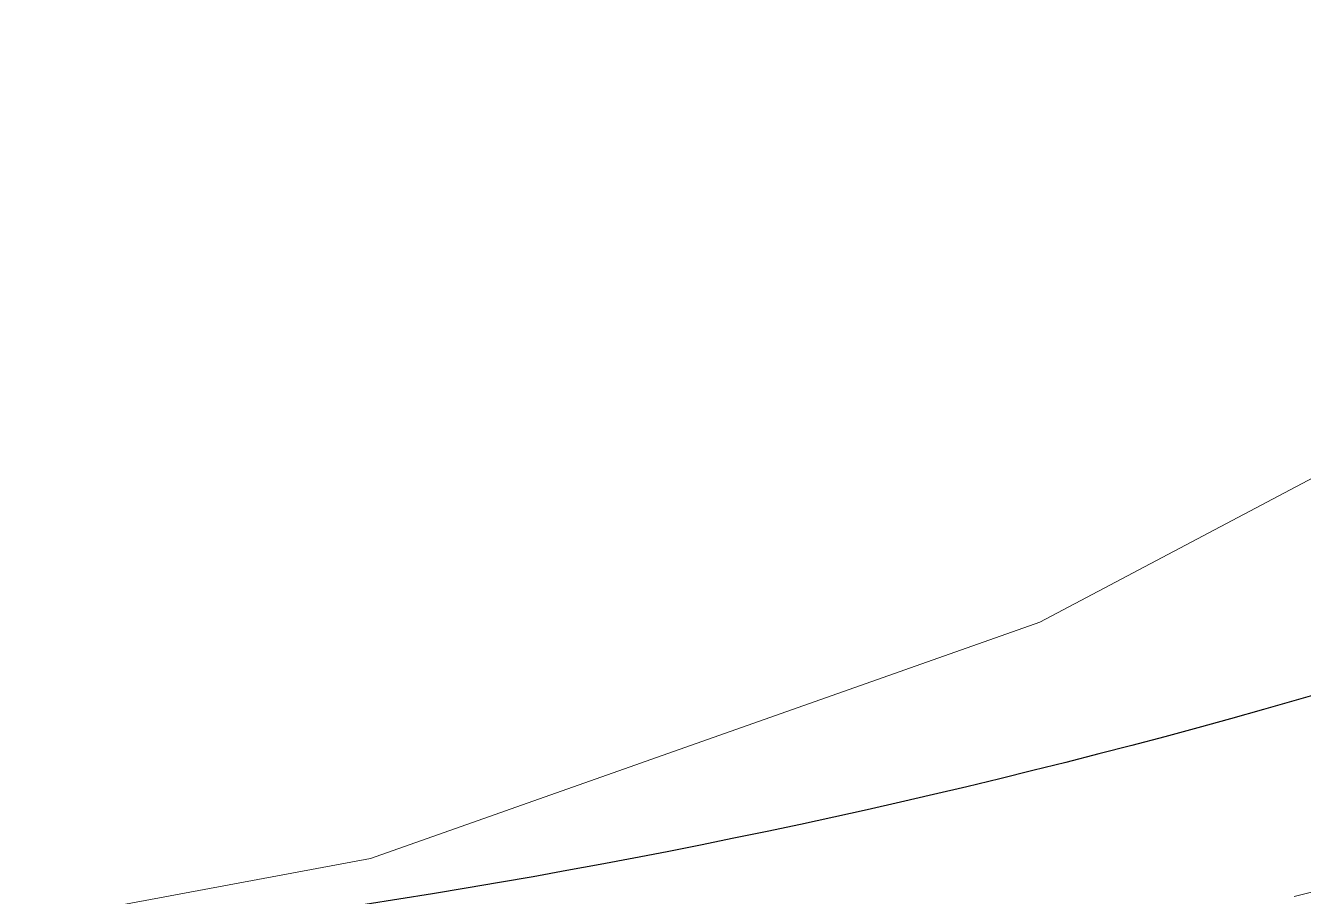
# Model space of a CAD drawing. Extents: x 421500 to 422711, y 436000 to 437000.
# Drawn here: x 422011.15 to 422017.29, y 436567.24 to 436571.42 of the extents above; entities that cross this region are included whole.
import ezdxf

# ---------------------------------------------------------------- set-up
doc = ezdxf.new("R2010")
doc.units = 0
doc.linetypes.add('716709-ExBase$0$BLIP', pattern=[1, 0.5, -0.5])
doc.layers.add('716709-ExBase$0$LCCFences (Open)', color=4, linetype='716709-ExBase$0$EFENCE', lineweight=0)
doc.layers.add('716709-ExBase$0$LCCVerges Footpaths and Tracks', color=8, linetype='716709-ExBase$0$BLIP', lineweight=0)
doc.layers.add('Pr-Edging', color=7, linetype='Continuous')
doc.layers.add('Pr-KerbEdge', color=8, linetype='Continuous')
doc.linetypes.add('716709-ExBase$0$EFENCE', pattern='A,2,-0.4,[1,fenceline,S=1,R=0,X=0,Y=0],-0.4,2', length=4.8)

msp = doc.modelspace()

# ---------------------------------------------------------------- linework, layer by layer
at = {"layer": '716709-ExBase$0$LCCFences (Open)', "flags": 128}
msp.add_lwpolyline([(421888.1175, 436573.108), (421896.0644, 436568.8945), (421905.2385, 436564.2494), (421913.4486, 436560.7913), (421917.4354, 436559.6783), (421921.4976, 436558.8839), (421925.7274, 436558.3938), (421929.9832, 436558.2571), (421933.5956, 436558.372), (421937.1755, 436558.8693), (421941.0583, 436560.1545), (421944.7486, 436561.918), (421947.5391, 436563.4937), (421950.2056, 436565.2713), (421951.7301, 436566.3595), (421953.7609, 436567.8028), (421957.1513, 436569.5758), (421960.6877, 436571.0358), (421965.0615, 436572.4031), (421969.5752, 436573.1945), (421973.8103, 436573.2119), (421978.0209, 436572.7572), (421984.0149, 436571.5628), (421988.638, 436569.7087), (421992.8237, 436568.0978), (421997.0836, 436567.2397), (422001.3997, 436566.7358), (422006.4073, 436566.5988), (422009.6293, 436566.8286), (422012.8048, 436567.4198), (422016.0221, 436568.5556), (422019.0393, 436570.1483), (422023.9575, 436573.8286)], dxfattribs=at)
msp.add_lwpolyline([(421888.1175, 436573.108), (421896.0644, 436568.8945), (421905.2385, 436564.2494), (421913.4486, 436560.7913), (421917.4354, 436559.6783), (421921.4976, 436558.8839), (421925.7274, 436558.3938), (421929.9832, 436558.2571), (421933.5956, 436558.372), (421937.1755, 436558.8693), (421941.0583, 436560.1545), (421944.7486, 436561.918), (421947.5391, 436563.4937), (421950.2056, 436565.2713), (421951.7301, 436566.3595), (421953.7609, 436567.8028), (421957.1513, 436569.5758), (421960.6877, 436571.0358), (421965.0615, 436572.4031), (421969.5752, 436573.1945), (421973.8103, 436573.2119), (421978.0209, 436572.7572), (421984.0149, 436571.5628), (421988.638, 436569.7087), (421992.8237, 436568.0978), (421997.0836, 436567.2397), (422001.3997, 436566.7358), (422006.4073, 436566.5988), (422009.6293, 436566.8286), (422012.8048, 436567.4198), (422016.0221, 436568.5556), (422019.0393, 436570.1483), (422023.9575, 436573.8286)], dxfattribs=at)
at = {"layer": '716709-ExBase$0$LCCVerges Footpaths and Tracks', "flags": 128}
msp.add_lwpolyline([(421887.81, 436572.8017), (421895.6591, 436568.3702), (421904.5316, 436563.8913), (421913.2099, 436560.2378), (421917.114, 436558.9934), (421921.1179, 436558.1222), (421925.214, 436557.6426), (421929.3365, 436557.5283), (421933.2493, 436557.6602), (421937.1234, 436558.2243), (421941.0903, 436559.5513), (421944.8593, 436561.3654), (421947.6778, 436562.9886), (421950.3638, 436564.8227), (421951.9059, 436565.9172), (421954.2961, 436567.3611), (421957.6706, 436569.2242), (421961.2404, 436570.6783), (421965.295, 436571.7517), (421969.4476, 436572.3414), (421973.6566, 436572.5338), (421977.8576, 436572.2119), (421980.7573, 436571.6248), (421983.5876, 436570.7633), (421988.3184, 436569.2124), (421992.6263, 436567.9046), (421996.8733, 436566.9251), (422001.1923, 436566.3396), (422006.3621, 436566.1626), (422010.6457, 436566.1016), (422014.9987, 436566.665), (422019.2529, 436567.7458), (422023.9528, 436569.5793), (422028.4906, 436571.7834), (422037.468, 436576.6251), (422045.3336, 436581.5837), (422049.7822, 436584.7183), (422056.8089, 436589.3146), (422060.7027, 436592.1305), (422061.8068, 436591.2142), (422062.3019, 436589.8675)], dxfattribs=at)
msp.add_lwpolyline([(421887.81, 436572.8017), (421895.6591, 436568.3702), (421904.5316, 436563.8913), (421913.2099, 436560.2378), (421917.114, 436558.9934), (421921.1179, 436558.1222), (421925.214, 436557.6426), (421929.3365, 436557.5283), (421933.2493, 436557.6602), (421937.1234, 436558.2243), (421941.0903, 436559.5513), (421944.8593, 436561.3654), (421947.6778, 436562.9886), (421950.3638, 436564.8227), (421951.9059, 436565.9172), (421954.2961, 436567.3611), (421957.6706, 436569.2242), (421961.2404, 436570.6783), (421965.295, 436571.7517), (421969.4476, 436572.3414), (421973.6566, 436572.5338), (421977.8576, 436572.2119), (421980.7573, 436571.6248), (421983.5876, 436570.7633), (421988.3184, 436569.2124), (421992.6263, 436567.9046), (421996.8733, 436566.9251), (422001.1923, 436566.3396), (422006.3621, 436566.1626), (422010.6457, 436566.1016), (422014.9987, 436566.665), (422019.2529, 436567.7458), (422023.9528, 436569.5793), (422028.4906, 436571.7834), (422037.468, 436576.6251), (422045.3336, 436581.5837), (422049.7822, 436584.7183), (422056.8089, 436589.3146), (422060.7027, 436592.1305), (422061.8068, 436591.2142), (422062.3019, 436589.8675)], dxfattribs=at)
at = {"layer": 'Pr-Edging', "flags": 128}
msp.add_lwpolyline([(422069.5877, 436603.2041), (422060.29, 436592.7204, -0.051535), (422057.563, 436590.2188), (422053.8167, 436587.4335), (422051.4801, 436585.6961), (422045.4486, 436581.2465, -0.030973), (422035.2608, 436574.6632), (422030.7034, 436572.1034, -0.010074), (422028.9984, 436571.1905), (422026.0519, 436571.4479, -0.014254), (422023.5992, 436570.4426), (422020.0568, 436569.1073, -0.072474), (422009.8455, 436566.8688), (422009.6293, 436566.8286), (422006.4073, 436566.5988), (422001.3997, 436566.7358), (421997.0836, 436567.2397), (421992.8237, 436568.0978), (421988.638, 436569.7087)], format="xyb", dxfattribs=at)
at = {"layer": 'Pr-KerbEdge'}
msp.add_arc((422086.9238, 436454.9562), 118.125, 133.732121, 133.732121, dxfattribs=at)

doc.saveas('drawing.dxf')
